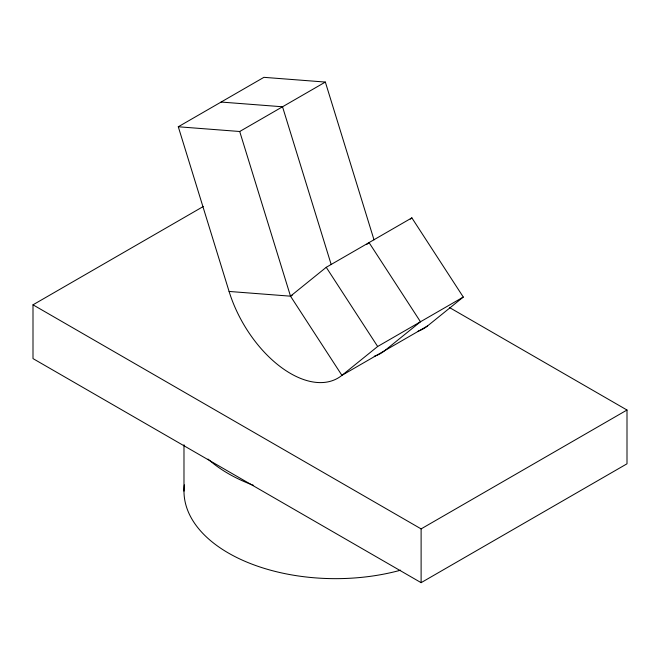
<?xml version="1.0" encoding="UTF-8"?>
<svg xmlns="http://www.w3.org/2000/svg" width="660" height="660" viewBox="0 0 660 660"><rect width="100%" height="100%" fill="white"/><g stroke="black" fill="none" stroke-linecap="round" stroke-linejoin="round"><path stroke-width="0.99" d="M229.086 291.448L290.507 296.175L326.238 267.308L411.865 217.874L463.287 297.058L427.564 325.924L341.929 375.358A94.677 54.656 60 0 1 229.086 291.448L178.291 126.769L263.917 77.335L325.347 82.063L374.022 239.877M366.671 244.513L369.055 242.591L420.478 321.775L384.747 350.641A94.677 54.656 60 0 1 374.245 356.26M410.281 219.153L411.865 217.874M463.287 297.058L377.66 346.492L341.929 375.358L290.507 296.175L239.712 131.497L178.291 126.769M239.712 131.497L325.347 82.063M449.452 307.519L627 410.025L627 463.798L421.113 582.664L33 358.594L33 304.821L203.239 206.53M290.507 296.175L292.289 295.152M33 304.821L421.113 528.891L627 410.025M221.108 102.052L282.529 106.78L331.204 264.594M326.238 267.308L377.66 346.492M421.113 528.891L421.113 582.664M183.983 444.749L183.983 491.139M253.621 485.397A151.594 87.524 0 0 1 208.048 459.088M400.628 570.19A151.594 87.524 0 0 1 184.371 484.894M427.564 325.924A94.677 54.656 60 0 1 418.011 331.229"/></g></svg>
